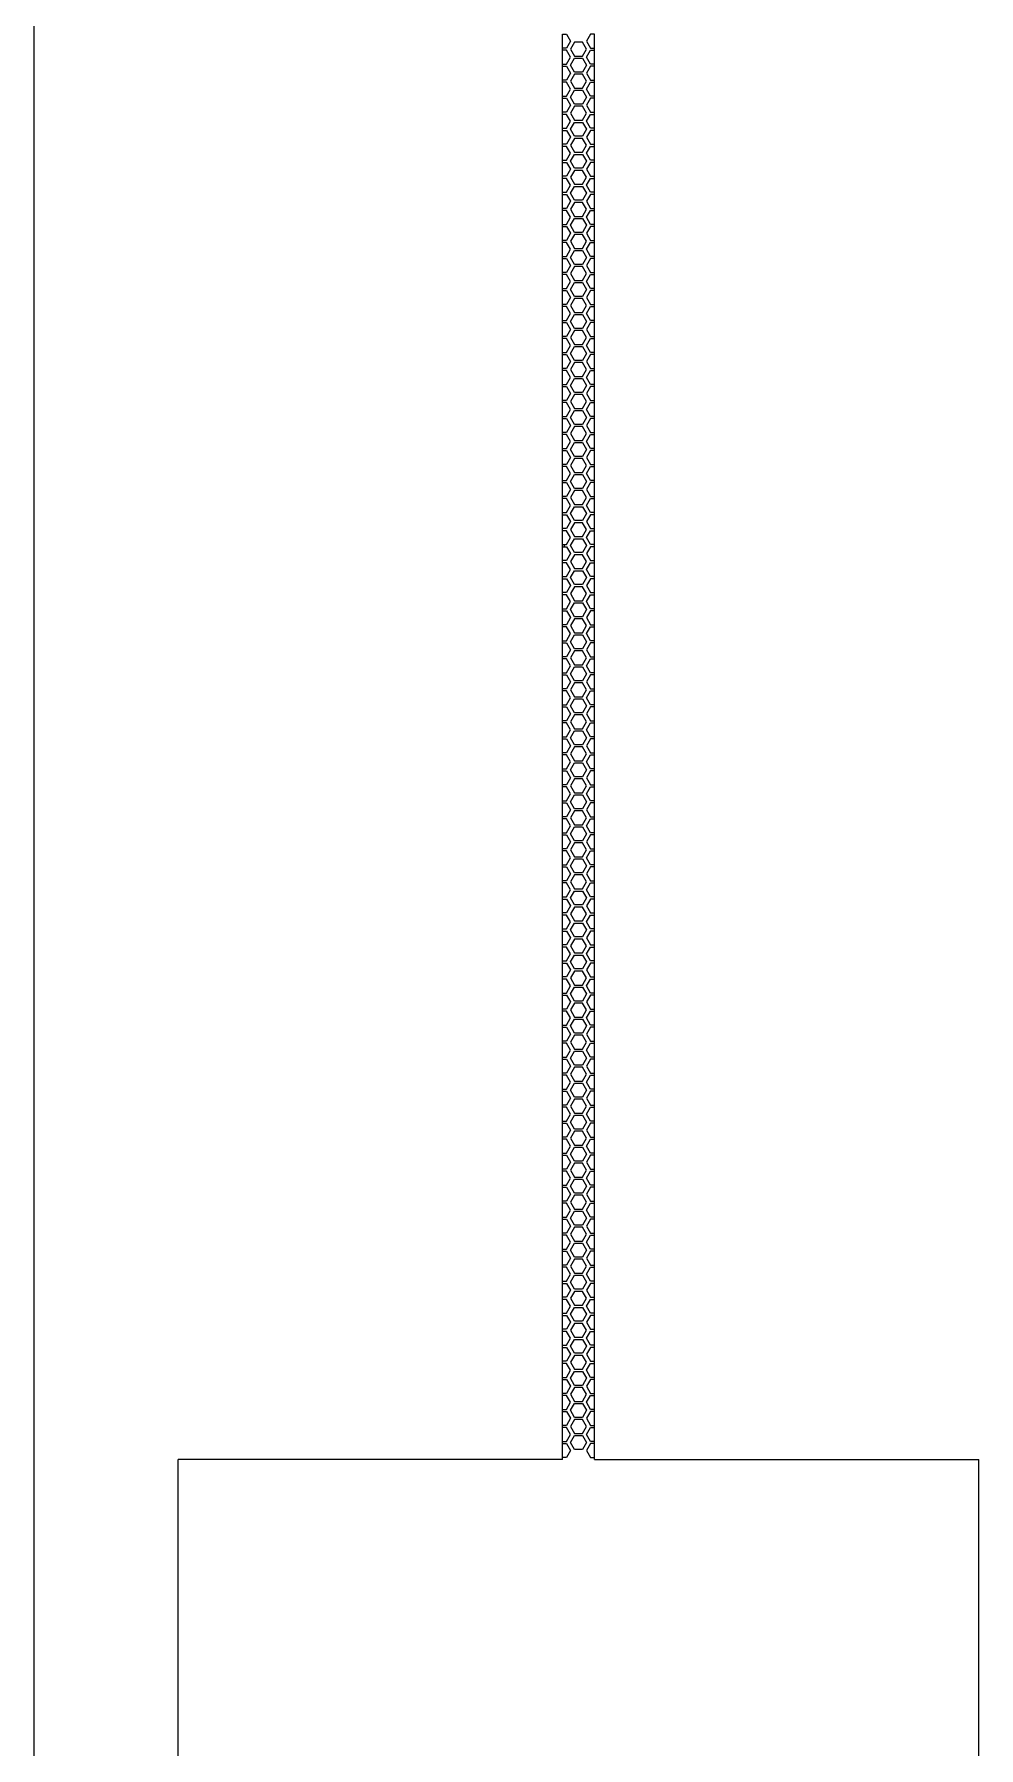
# Model space of a CAD drawing. Extents: x 0 to 40, y 0 to 70.
# Drawn here: x 0 to 5.9, y 10.7 to 21.4 of the extents above; entities that cross this region are included whole.
import ezdxf

# ---------------------------------------------------------------- set-up
doc = ezdxf.new("R2010")
doc.units = 0
doc.header["$MEASUREMENT"] = 0
doc.layers.add('AL_FOIL', color=2, linetype='CONTINUOUS')

msp = doc.modelspace()

# ---------------------------------------------------------------- linework, layer by layer
at = {"layer": 'AL_FOIL', "linetype": 'Continuous'}
msp.add_line((0, 0), (0, 70), dxfattribs=at)
at = {"layer": 'AL_FOIL'}
for p, q in [((3.3, 12.5), (3.3, 21.4)), ((3.3, 21.4), (3.325, 21.4)), ((3.325, 21.313), (3.3, 21.313)), ((3.325, 21.3), (3.3, 21.3)), ((3.325, 21.4), (3.35, 21.357)), ((3.35, 21.357), (3.325, 21.313)), ((3.35, 21.257), (3.325, 21.3)), ((3.375, 21.35), (3.35, 21.307)), ((3.35, 21.307), (3.375, 21.263)), ((3.425, 21.35), (3.375, 21.35)), ((3.45, 21.307), (3.425, 21.35)), ((3.425, 21.263), (3.45, 21.307)), ((3.475, 21.4), (3.45, 21.357)), ((3.45, 21.357), (3.475, 21.313)), ((3.45, 21.257), (3.475, 21.3)), ((3.5, 21.4), (3.475, 21.4)), ((3.475, 21.313), (3.5, 21.313)), ((3.475, 21.3), (3.5, 21.3)), ((3.5, 12.5), (3.5, 21.4)), ((3.3, 21.213), (3.325, 21.213)), ((3.3, 21.2), (3.325, 21.2)), ((3.325, 21.213), (3.35, 21.257)), ((3.325, 21.2), (3.35, 21.157)), ((3.35, 21.207), (3.375, 21.25)), ((3.375, 21.163), (3.35, 21.207)), ((3.375, 21.263), (3.425, 21.263)), ((3.375, 21.25), (3.425, 21.25)), ((3.425, 21.25), (3.45, 21.207)), ((3.45, 21.207), (3.425, 21.163)), ((3.475, 21.213), (3.45, 21.257)), ((3.475, 21.2), (3.45, 21.157)), ((3.5, 21.213), (3.475, 21.213)), ((3.5, 21.2), (3.475, 21.2)), ((3.325, 21.113), (3.3, 21.113)), ((3.325, 21.1), (3.3, 21.1)), ((3.35, 21.157), (3.325, 21.113)), ((3.35, 21.057), (3.325, 21.1)), ((3.375, 21.15), (3.35, 21.107)), ((3.35, 21.107), (3.375, 21.063)), ((3.425, 21.163), (3.375, 21.163)), ((3.425, 21.15), (3.375, 21.15)), ((3.45, 21.107), (3.425, 21.15)), ((3.425, 21.063), (3.45, 21.107)), ((3.45, 21.157), (3.475, 21.113)), ((3.45, 21.057), (3.475, 21.1)), ((3.475, 21.113), (3.5, 21.113)), ((3.475, 21.1), (3.5, 21.1)), ((3.3, 21.013), (3.325, 21.013)), ((3.3, 21), (3.325, 21)), ((3.325, 21.013), (3.35, 21.057)), ((3.325, 21), (3.35, 20.957)), ((3.35, 21.007), (3.375, 21.05)), ((3.375, 20.963), (3.35, 21.007)), ((3.375, 21.063), (3.425, 21.063)), ((3.375, 21.05), (3.425, 21.05)), ((3.425, 21.05), (3.45, 21.007)), ((3.45, 21.007), (3.425, 20.963)), ((3.475, 21.013), (3.45, 21.057)), ((3.475, 21), (3.45, 20.957)), ((3.5, 21.013), (3.475, 21.013)), ((3.5, 21), (3.475, 21)), ((3.325, 20.913), (3.3, 20.913)), ((3.325, 20.9), (3.3, 20.9)), ((3.35, 20.957), (3.325, 20.913)), ((3.35, 20.857), (3.325, 20.9)), ((3.375, 20.95), (3.35, 20.907)), ((3.35, 20.907), (3.375, 20.863)), ((3.425, 20.963), (3.375, 20.963)), ((3.425, 20.95), (3.375, 20.95)), ((3.45, 20.907), (3.425, 20.95)), ((3.425, 20.863), (3.45, 20.907)), ((3.45, 20.957), (3.475, 20.913)), ((3.45, 20.857), (3.475, 20.9)), ((3.475, 20.913), (3.5, 20.913)), ((3.475, 20.9), (3.5, 20.9)), ((3.3, 20.813), (3.325, 20.813)), ((3.3, 20.8), (3.325, 20.8)), ((3.325, 20.813), (3.35, 20.857)), ((3.325, 20.8), (3.35, 20.757)), ((3.35, 20.807), (3.375, 20.85)), ((3.375, 20.763), (3.35, 20.807)), ((3.375, 20.863), (3.425, 20.863)), ((3.375, 20.85), (3.425, 20.85)), ((3.425, 20.763), (3.375, 20.763)), ((3.425, 20.85), (3.45, 20.807)), ((3.45, 20.807), (3.425, 20.763)), ((3.475, 20.813), (3.45, 20.857)), ((3.475, 20.8), (3.45, 20.757)), ((3.5, 20.813), (3.475, 20.813)), ((3.5, 20.8), (3.475, 20.8)), ((3.325, 20.713), (3.3, 20.713)), ((3.325, 20.7), (3.3, 20.7)), ((3.35, 20.757), (3.325, 20.713)), ((3.35, 20.657), (3.325, 20.7)), ((3.325, 20.613), (3.35, 20.657)), ((3.375, 20.75), (3.35, 20.707)), ((3.35, 20.707), (3.375, 20.663)), ((3.425, 20.75), (3.375, 20.75)), ((3.375, 20.663), (3.425, 20.663)), ((3.45, 20.707), (3.425, 20.75)), ((3.425, 20.663), (3.45, 20.707)), ((3.45, 20.757), (3.475, 20.713)), ((3.45, 20.657), (3.475, 20.7)), ((3.475, 20.613), (3.45, 20.657)), ((3.475, 20.713), (3.5, 20.713)), ((3.475, 20.7), (3.5, 20.7)), ((3.3, 20.613), (3.325, 20.613)), ((3.3, 20.6), (3.325, 20.6)), ((3.325, 20.6), (3.35, 20.557)), ((3.35, 20.557), (3.325, 20.513)), ((3.35, 20.607), (3.375, 20.65)), ((3.375, 20.563), (3.35, 20.607)), ((3.375, 20.55), (3.35, 20.507)), ((3.375, 20.65), (3.425, 20.65)), ((3.425, 20.563), (3.375, 20.563)), ((3.425, 20.55), (3.375, 20.55)), ((3.425, 20.65), (3.45, 20.607)), ((3.45, 20.607), (3.425, 20.563)), ((3.45, 20.507), (3.425, 20.55)), ((3.475, 20.6), (3.45, 20.557)), ((3.45, 20.557), (3.475, 20.513)), ((3.5, 20.613), (3.475, 20.613)), ((3.5, 20.6), (3.475, 20.6)), ((3.325, 20.513), (3.3, 20.513)), ((3.325, 20.5), (3.3, 20.5)), ((3.35, 20.457), (3.325, 20.5)), ((3.325, 20.413), (3.35, 20.457)), ((3.35, 20.507), (3.375, 20.463)), ((3.35, 20.407), (3.375, 20.45)), ((3.375, 20.463), (3.425, 20.463)), ((3.375, 20.45), (3.425, 20.45)), ((3.425, 20.463), (3.45, 20.507)), ((3.425, 20.45), (3.45, 20.407)), ((3.45, 20.457), (3.475, 20.5)), ((3.475, 20.413), (3.45, 20.457)), ((3.475, 20.513), (3.5, 20.513)), ((3.475, 20.5), (3.5, 20.5)), ((3.3, 20.413), (3.325, 20.413)), ((3.3, 20.4), (3.325, 20.4)), ((3.325, 20.4), (3.35, 20.357)), ((3.35, 20.357), (3.325, 20.313)), ((3.375, 20.363), (3.35, 20.407)), ((3.375, 20.35), (3.35, 20.307)), ((3.425, 20.363), (3.375, 20.363)), ((3.425, 20.35), (3.375, 20.35)), ((3.45, 20.407), (3.425, 20.363)), ((3.45, 20.307), (3.425, 20.35)), ((3.475, 20.4), (3.45, 20.357)), ((3.45, 20.357), (3.475, 20.313)), ((3.5, 20.413), (3.475, 20.413)), ((3.5, 20.4), (3.475, 20.4)), ((3.325, 20.313), (3.3, 20.313)), ((3.325, 20.3), (3.3, 20.3)), ((3.35, 20.257), (3.325, 20.3)), ((3.325, 20.213), (3.35, 20.257)), ((3.35, 20.307), (3.375, 20.263)), ((3.35, 20.207), (3.375, 20.25)), ((3.375, 20.263), (3.425, 20.263)), ((3.375, 20.25), (3.425, 20.25)), ((3.425, 20.263), (3.45, 20.307)), ((3.425, 20.25), (3.45, 20.207)), ((3.45, 20.257), (3.475, 20.3)), ((3.475, 20.213), (3.45, 20.257)), ((3.475, 20.313), (3.5, 20.313)), ((3.475, 20.3), (3.5, 20.3)), ((3.3, 20.213), (3.325, 20.213)), ((3.3, 20.2), (3.325, 20.2)), ((3.325, 20.2), (3.35, 20.157)), ((3.35, 20.157), (3.325, 20.113)), ((3.375, 20.163), (3.35, 20.207)), ((3.375, 20.15), (3.35, 20.107)), ((3.425, 20.163), (3.375, 20.163)), ((3.425, 20.15), (3.375, 20.15)), ((3.45, 20.207), (3.425, 20.163)), ((3.45, 20.107), (3.425, 20.15)), ((3.475, 20.2), (3.45, 20.157)), ((3.45, 20.157), (3.475, 20.113)), ((3.5, 20.213), (3.475, 20.213)), ((3.5, 20.2), (3.475, 20.2)), ((3.325, 20.113), (3.3, 20.113)), ((3.325, 20.1), (3.3, 20.1)), ((3.3, 20.013), (3.325, 20.013)), ((3.35, 20.057), (3.325, 20.1)), ((3.325, 20.013), (3.35, 20.057)), ((3.35, 20.107), (3.375, 20.063)), ((3.35, 20.007), (3.375, 20.05)), ((3.375, 20.063), (3.425, 20.063)), ((3.375, 20.05), (3.425, 20.05)), ((3.425, 20.063), (3.45, 20.107)), ((3.425, 20.05), (3.45, 20.007)), ((3.45, 20.057), (3.475, 20.1)), ((3.475, 20.013), (3.45, 20.057)), ((3.475, 20.113), (3.5, 20.113)), ((3.475, 20.1), (3.5, 20.1)), ((3.5, 20.013), (3.475, 20.013)), ((3.3, 20), (3.325, 20)), ((3.325, 19.913), (3.3, 19.913)), ((3.325, 20), (3.35, 19.957)), ((3.35, 19.957), (3.325, 19.913)), ((3.375, 19.963), (3.35, 20.007)), ((3.375, 19.95), (3.35, 19.907)), ((3.35, 19.907), (3.375, 19.863)), ((3.425, 19.963), (3.375, 19.963)), ((3.425, 19.95), (3.375, 19.95)), ((3.45, 20.007), (3.425, 19.963)), ((3.45, 19.907), (3.425, 19.95)), ((3.425, 19.863), (3.45, 19.907)), ((3.475, 20), (3.45, 19.957)), ((3.45, 19.957), (3.475, 19.913)), ((3.5, 20), (3.475, 20)), ((3.475, 19.913), (3.5, 19.913)), ((3.325, 19.9), (3.3, 19.9)), ((3.3, 19.813), (3.325, 19.813)), ((3.3, 19.8), (3.325, 19.8)), ((3.35, 19.857), (3.325, 19.9)), ((3.325, 19.813), (3.35, 19.857)), ((3.325, 19.8), (3.35, 19.757)), ((3.35, 19.807), (3.375, 19.85)), ((3.375, 19.763), (3.35, 19.807)), ((3.375, 19.863), (3.425, 19.863)), ((3.375, 19.85), (3.425, 19.85)), ((3.425, 19.85), (3.45, 19.807)), ((3.45, 19.807), (3.425, 19.763)), ((3.45, 19.857), (3.475, 19.9)), ((3.475, 19.813), (3.45, 19.857)), ((3.475, 19.8), (3.45, 19.757)), ((3.475, 19.9), (3.5, 19.9)), ((3.5, 19.813), (3.475, 19.813)), ((3.5, 19.8), (3.475, 19.8)), ((3.325, 19.713), (3.3, 19.713)), ((3.325, 19.7), (3.3, 19.7)), ((3.35, 19.757), (3.325, 19.713)), ((3.35, 19.657), (3.325, 19.7)), ((3.375, 19.75), (3.35, 19.707)), ((3.35, 19.707), (3.375, 19.663)), ((3.425, 19.763), (3.375, 19.763)), ((3.425, 19.75), (3.375, 19.75)), ((3.45, 19.707), (3.425, 19.75)), ((3.425, 19.663), (3.45, 19.707)), ((3.45, 19.757), (3.475, 19.713)), ((3.45, 19.657), (3.475, 19.7)), ((3.475, 19.713), (3.5, 19.713)), ((3.475, 19.7), (3.5, 19.7)), ((3.3, 19.613), (3.325, 19.613)), ((3.3, 19.6), (3.325, 19.6)), ((3.325, 19.613), (3.35, 19.657)), ((3.325, 19.6), (3.35, 19.557)), ((3.35, 19.607), (3.375, 19.65)), ((3.375, 19.563), (3.35, 19.607)), ((3.375, 19.663), (3.425, 19.663)), ((3.375, 19.65), (3.425, 19.65)), ((3.425, 19.65), (3.45, 19.607)), ((3.45, 19.607), (3.425, 19.563)), ((3.475, 19.613), (3.45, 19.657)), ((3.475, 19.6), (3.45, 19.557)), ((3.5, 19.613), (3.475, 19.613)), ((3.5, 19.6), (3.475, 19.6)), ((3.325, 19.513), (3.3, 19.513)), ((3.325, 19.5), (3.3, 19.5)), ((3.35, 19.557), (3.325, 19.513)), ((3.35, 19.457), (3.325, 19.5)), ((3.375, 19.55), (3.35, 19.507)), ((3.35, 19.507), (3.375, 19.463)), ((3.425, 19.563), (3.375, 19.563)), ((3.425, 19.55), (3.375, 19.55)), ((3.45, 19.507), (3.425, 19.55)), ((3.425, 19.463), (3.45, 19.507)), ((3.45, 19.557), (3.475, 19.513)), ((3.45, 19.457), (3.475, 19.5)), ((3.475, 19.513), (3.5, 19.513)), ((3.475, 19.5), (3.5, 19.5)), ((3.3, 19.413), (3.325, 19.413)), ((3.3, 19.4), (3.325, 19.4)), ((3.325, 19.413), (3.35, 19.457)), ((3.325, 19.4), (3.35, 19.357)), ((3.35, 19.407), (3.375, 19.45)), ((3.375, 19.363), (3.35, 19.407)), ((3.375, 19.463), (3.425, 19.463)), ((3.375, 19.45), (3.425, 19.45)), ((3.425, 19.45), (3.45, 19.407)), ((3.45, 19.407), (3.425, 19.363)), ((3.475, 19.413), (3.45, 19.457)), ((3.475, 19.4), (3.45, 19.357)), ((3.5, 19.413), (3.475, 19.413)), ((3.5, 19.4), (3.475, 19.4)), ((3.325, 19.313), (3.3, 19.313)), ((3.325, 19.3), (3.3, 19.3)), ((3.35, 19.357), (3.325, 19.313)), ((3.35, 19.257), (3.325, 19.3)), ((3.375, 19.35), (3.35, 19.307)), ((3.35, 19.307), (3.375, 19.263)), ((3.425, 19.363), (3.375, 19.363)), ((3.425, 19.35), (3.375, 19.35)), ((3.375, 19.263), (3.425, 19.263)), ((3.45, 19.307), (3.425, 19.35)), ((3.425, 19.263), (3.45, 19.307)), ((3.45, 19.357), (3.475, 19.313)), ((3.45, 19.257), (3.475, 19.3)), ((3.475, 19.313), (3.5, 19.313)), ((3.475, 19.3), (3.5, 19.3)), ((3.3, 19.213), (3.325, 19.213)), ((3.3, 19.2), (3.325, 19.2)), ((3.325, 19.213), (3.35, 19.257)), ((3.325, 19.2), (3.35, 19.157)), ((3.35, 19.157), (3.325, 19.113)), ((3.35, 19.207), (3.375, 19.25)), ((3.375, 19.163), (3.35, 19.207)), ((3.375, 19.25), (3.425, 19.25)), ((3.425, 19.163), (3.375, 19.163)), ((3.425, 19.25), (3.45, 19.207)), ((3.45, 19.207), (3.425, 19.163)), ((3.475, 19.213), (3.45, 19.257)), ((3.475, 19.2), (3.45, 19.157)), ((3.45, 19.157), (3.475, 19.113)), ((3.5, 19.213), (3.475, 19.213)), ((3.5, 19.2), (3.475, 19.2)), ((3.325, 19.113), (3.3, 19.113)), ((3.325, 19.1), (3.3, 19.1)), ((3.35, 19.057), (3.325, 19.1)), ((3.325, 19.013), (3.35, 19.057)), ((3.375, 19.15), (3.35, 19.107)), ((3.35, 19.107), (3.375, 19.063)), ((3.35, 19.007), (3.375, 19.05)), ((3.425, 19.15), (3.375, 19.15)), ((3.375, 19.063), (3.425, 19.063)), ((3.375, 19.05), (3.425, 19.05)), ((3.45, 19.107), (3.425, 19.15)), ((3.425, 19.063), (3.45, 19.107)), ((3.425, 19.05), (3.45, 19.007)), ((3.45, 19.057), (3.475, 19.1)), ((3.475, 19.013), (3.45, 19.057)), ((3.475, 19.113), (3.5, 19.113)), ((3.475, 19.1), (3.5, 19.1)), ((3.3, 19.013), (3.325, 19.013)), ((3.3, 19), (3.325, 19)), ((3.325, 19), (3.35, 18.957)), ((3.35, 18.957), (3.325, 18.913)), ((3.375, 18.963), (3.35, 19.007)), ((3.375, 18.95), (3.35, 18.907)), ((3.425, 18.963), (3.375, 18.963)), ((3.425, 18.95), (3.375, 18.95)), ((3.45, 19.007), (3.425, 18.963)), ((3.45, 18.907), (3.425, 18.95)), ((3.475, 19), (3.45, 18.957)), ((3.45, 18.957), (3.475, 18.913)), ((3.5, 19.013), (3.475, 19.013)), ((3.5, 19), (3.475, 19)), ((3.325, 18.913), (3.3, 18.913)), ((3.325, 18.9), (3.3, 18.9)), ((3.35, 18.857), (3.325, 18.9)), ((3.325, 18.813), (3.35, 18.857)), ((3.35, 18.907), (3.375, 18.863)), ((3.35, 18.807), (3.375, 18.85)), ((3.375, 18.863), (3.425, 18.863)), ((3.375, 18.85), (3.425, 18.85)), ((3.425, 18.863), (3.45, 18.907)), ((3.425, 18.85), (3.45, 18.807)), ((3.45, 18.857), (3.475, 18.9)), ((3.475, 18.813), (3.45, 18.857)), ((3.475, 18.913), (3.5, 18.913)), ((3.475, 18.9), (3.5, 18.9)), ((3.3, 18.813), (3.325, 18.813)), ((3.3, 18.8), (3.325, 18.8)), ((3.325, 18.8), (3.35, 18.757)), ((3.35, 18.757), (3.325, 18.713)), ((3.375, 18.763), (3.35, 18.807)), ((3.375, 18.75), (3.35, 18.707)), ((3.425, 18.763), (3.375, 18.763)), ((3.425, 18.75), (3.375, 18.75)), ((3.45, 18.807), (3.425, 18.763)), ((3.45, 18.707), (3.425, 18.75)), ((3.475, 18.8), (3.45, 18.757)), ((3.45, 18.757), (3.475, 18.713)), ((3.5, 18.813), (3.475, 18.813)), ((3.5, 18.8), (3.475, 18.8)), ((3.325, 18.713), (3.3, 18.713)), ((3.325, 18.7), (3.3, 18.7)), ((3.35, 18.657), (3.325, 18.7)), ((3.325, 18.613), (3.35, 18.657)), ((3.35, 18.707), (3.375, 18.663)), ((3.35, 18.607), (3.375, 18.65)), ((3.375, 18.663), (3.425, 18.663)), ((3.375, 18.65), (3.425, 18.65)), ((3.425, 18.663), (3.45, 18.707)), ((3.425, 18.65), (3.45, 18.607)), ((3.45, 18.657), (3.475, 18.7)), ((3.475, 18.613), (3.45, 18.657)), ((3.475, 18.713), (3.5, 18.713)), ((3.475, 18.7), (3.5, 18.7)), ((3.3, 18.613), (3.325, 18.613)), ((3.3, 18.6), (3.325, 18.6)), ((3.325, 18.513), (3.3, 18.513)), ((3.325, 18.6), (3.35, 18.557)), ((3.35, 18.557), (3.325, 18.513)), ((3.375, 18.563), (3.35, 18.607)), ((3.375, 18.55), (3.35, 18.507)), ((3.425, 18.563), (3.375, 18.563)), ((3.425, 18.55), (3.375, 18.55)), ((3.45, 18.607), (3.425, 18.563)), ((3.45, 18.507), (3.425, 18.55)), ((3.475, 18.6), (3.45, 18.557)), ((3.45, 18.557), (3.475, 18.513)), ((3.5, 18.613), (3.475, 18.613)), ((3.5, 18.6), (3.475, 18.6)), ((3.475, 18.513), (3.5, 18.513)), ((3.325, 18.5), (3.3, 18.5)), ((3.3, 18.413), (3.325, 18.413)), ((3.35, 18.457), (3.325, 18.5)), ((3.325, 18.413), (3.35, 18.457)), ((3.35, 18.507), (3.375, 18.463)), ((3.35, 18.407), (3.375, 18.45)), ((3.375, 18.363), (3.35, 18.407)), ((3.375, 18.463), (3.425, 18.463)), ((3.375, 18.45), (3.425, 18.45)), ((3.425, 18.463), (3.45, 18.507)), ((3.425, 18.45), (3.45, 18.407)), ((3.45, 18.407), (3.425, 18.363)), ((3.45, 18.457), (3.475, 18.5)), ((3.475, 18.413), (3.45, 18.457)), ((3.475, 18.5), (3.5, 18.5)), ((3.5, 18.413), (3.475, 18.413)), ((3.3, 18.4), (3.325, 18.4)), ((3.325, 18.313), (3.3, 18.313)), ((3.325, 18.3), (3.3, 18.3)), ((3.325, 18.4), (3.35, 18.357)), ((3.35, 18.357), (3.325, 18.313)), ((3.35, 18.257), (3.325, 18.3)), ((3.375, 18.35), (3.35, 18.307)), ((3.35, 18.307), (3.375, 18.263)), ((3.425, 18.363), (3.375, 18.363)), ((3.425, 18.35), (3.375, 18.35)), ((3.45, 18.307), (3.425, 18.35)), ((3.425, 18.263), (3.45, 18.307)), ((3.475, 18.4), (3.45, 18.357)), ((3.45, 18.357), (3.475, 18.313)), ((3.45, 18.257), (3.475, 18.3)), ((3.5, 18.4), (3.475, 18.4)), ((3.475, 18.313), (3.5, 18.313)), ((3.475, 18.3), (3.5, 18.3)), ((3.3, 18.213), (3.325, 18.213)), ((3.3, 18.2), (3.325, 18.2)), ((3.312, 18.2), (3.312, 18.213)), ((3.325, 18.213), (3.35, 18.257)), ((3.325, 18.2), (3.35, 18.157)), ((3.35, 18.207), (3.375, 18.25)), ((3.375, 18.163), (3.35, 18.207)), ((3.375, 18.263), (3.425, 18.263)), ((3.375, 18.25), (3.425, 18.25)), ((3.425, 18.25), (3.45, 18.207)), ((3.45, 18.207), (3.425, 18.163)), ((3.475, 18.213), (3.45, 18.257)), ((3.475, 18.2), (3.45, 18.157)), ((3.5, 18.213), (3.475, 18.213)), ((3.5, 18.2), (3.475, 18.2)), ((3.325, 18.113), (3.3, 18.113)), ((3.325, 18.1), (3.3, 18.1)), ((3.35, 18.157), (3.325, 18.113)), ((3.35, 18.057), (3.325, 18.1)), ((3.375, 18.15), (3.35, 18.107)), ((3.35, 18.107), (3.375, 18.063)), ((3.425, 18.163), (3.375, 18.163)), ((3.425, 18.15), (3.375, 18.15)), ((3.45, 18.107), (3.425, 18.15)), ((3.425, 18.063), (3.45, 18.107)), ((3.45, 18.157), (3.475, 18.113)), ((3.45, 18.057), (3.475, 18.1)), ((3.475, 18.113), (3.5, 18.113)), ((3.475, 18.1), (3.5, 18.1)), ((3.3, 18.013), (3.325, 18.013)), ((3.3, 18), (3.325, 18)), ((3.325, 18.013), (3.35, 18.057)), ((3.325, 18), (3.35, 17.957)), ((3.35, 18.007), (3.375, 18.05)), ((3.375, 17.963), (3.35, 18.007)), ((3.375, 18.063), (3.425, 18.063)), ((3.375, 18.05), (3.425, 18.05)), ((3.425, 18.05), (3.45, 18.007)), ((3.45, 18.007), (3.425, 17.963)), ((3.475, 18.013), (3.45, 18.057)), ((3.475, 18), (3.45, 17.957)), ((3.5, 18.013), (3.475, 18.013)), ((3.5, 18), (3.475, 18)), ((3.325, 17.913), (3.3, 17.913)), ((3.325, 17.9), (3.3, 17.9)), ((3.35, 17.957), (3.325, 17.913)), ((3.35, 17.857), (3.325, 17.9)), ((3.375, 17.95), (3.35, 17.907)), ((3.35, 17.907), (3.375, 17.863)), ((3.425, 17.963), (3.375, 17.963)), ((3.425, 17.95), (3.375, 17.95)), ((3.45, 17.907), (3.425, 17.95)), ((3.425, 17.863), (3.45, 17.907)), ((3.45, 17.957), (3.475, 17.913)), ((3.45, 17.857), (3.475, 17.9)), ((3.475, 17.913), (3.5, 17.913)), ((3.475, 17.9), (3.5, 17.9)), ((3.3, 17.813), (3.325, 17.813)), ((3.3, 17.8), (3.325, 17.8)), ((3.325, 17.813), (3.35, 17.857)), ((3.325, 17.8), (3.35, 17.757)), ((3.35, 17.807), (3.375, 17.85)), ((3.375, 17.763), (3.35, 17.807)), ((3.375, 17.863), (3.425, 17.863)), ((3.375, 17.85), (3.425, 17.85)), ((3.425, 17.763), (3.375, 17.763)), ((3.425, 17.85), (3.45, 17.807)), ((3.45, 17.807), (3.425, 17.763)), ((3.475, 17.813), (3.45, 17.857)), ((3.475, 17.8), (3.45, 17.757)), ((3.5, 17.813), (3.475, 17.813)), ((3.5, 17.8), (3.475, 17.8)), ((3.325, 17.713), (3.3, 17.713)), ((3.325, 17.7), (3.3, 17.7)), ((3.35, 17.757), (3.325, 17.713)), ((3.35, 17.657), (3.325, 17.7)), ((3.325, 17.613), (3.35, 17.657)), ((3.375, 17.75), (3.35, 17.707)), ((3.35, 17.707), (3.375, 17.663)), ((3.425, 17.75), (3.375, 17.75)), ((3.375, 17.663), (3.425, 17.663)), ((3.45, 17.707), (3.425, 17.75)), ((3.425, 17.663), (3.45, 17.707)), ((3.45, 17.757), (3.475, 17.713)), ((3.45, 17.657), (3.475, 17.7)), ((3.475, 17.613), (3.45, 17.657)), ((3.475, 17.713), (3.5, 17.713)), ((3.475, 17.7), (3.5, 17.7)), ((3.3, 17.613), (3.325, 17.613)), ((3.3, 17.6), (3.325, 17.6)), ((3.325, 17.6), (3.35, 17.557)), ((3.35, 17.557), (3.325, 17.513)), ((3.35, 17.607), (3.375, 17.65)), ((3.375, 17.563), (3.35, 17.607)), ((3.375, 17.55), (3.35, 17.507)), ((3.375, 17.65), (3.425, 17.65)), ((3.425, 17.563), (3.375, 17.563)), ((3.425, 17.55), (3.375, 17.55)), ((3.425, 17.65), (3.45, 17.607)), ((3.45, 17.607), (3.425, 17.563)), ((3.45, 17.507), (3.425, 17.55)), ((3.475, 17.6), (3.45, 17.557)), ((3.45, 17.557), (3.475, 17.513)), ((3.5, 17.613), (3.475, 17.613)), ((3.5, 17.6), (3.475, 17.6)), ((3.325, 17.513), (3.3, 17.513)), ((3.325, 17.5), (3.3, 17.5)), ((3.35, 17.457), (3.325, 17.5)), ((3.325, 17.413), (3.35, 17.457)), ((3.35, 17.507), (3.375, 17.463)), ((3.35, 17.407), (3.375, 17.45)), ((3.375, 17.463), (3.425, 17.463)), ((3.375, 17.45), (3.425, 17.45)), ((3.425, 17.463), (3.45, 17.507)), ((3.425, 17.45), (3.45, 17.407)), ((3.45, 17.457), (3.475, 17.5)), ((3.475, 17.413), (3.45, 17.457)), ((3.475, 17.513), (3.5, 17.513)), ((3.475, 17.5), (3.5, 17.5)), ((3.3, 17.413), (3.325, 17.413)), ((3.3, 17.4), (3.325, 17.4)), ((3.325, 17.4), (3.35, 17.357)), ((3.35, 17.357), (3.325, 17.313)), ((3.375, 17.363), (3.35, 17.407)), ((3.375, 17.35), (3.35, 17.307)), ((3.425, 17.363), (3.375, 17.363)), ((3.425, 17.35), (3.375, 17.35)), ((3.45, 17.407), (3.425, 17.363)), ((3.45, 17.307), (3.425, 17.35)), ((3.475, 17.4), (3.45, 17.357)), ((3.45, 17.357), (3.475, 17.313)), ((3.5, 17.413), (3.475, 17.413)), ((3.5, 17.4), (3.475, 17.4)), ((3.325, 17.313), (3.3, 17.313)), ((3.325, 17.3), (3.3, 17.3)), ((3.35, 17.257), (3.325, 17.3)), ((3.325, 17.213), (3.35, 17.257)), ((3.35, 17.307), (3.375, 17.263)), ((3.35, 17.207), (3.375, 17.25)), ((3.375, 17.263), (3.425, 17.263)), ((3.375, 17.25), (3.425, 17.25)), ((3.425, 17.263), (3.45, 17.307)), ((3.425, 17.25), (3.45, 17.207)), ((3.45, 17.257), (3.475, 17.3)), ((3.475, 17.213), (3.45, 17.257)), ((3.475, 17.313), (3.5, 17.313)), ((3.475, 17.3), (3.5, 17.3)), ((3.3, 17.213), (3.325, 17.213)), ((3.3, 17.2), (3.325, 17.2)), ((3.325, 17.2), (3.35, 17.157)), ((3.35, 17.157), (3.325, 17.113)), ((3.375, 17.163), (3.35, 17.207)), ((3.375, 17.15), (3.35, 17.107)), ((3.425, 17.163), (3.375, 17.163)), ((3.425, 17.15), (3.375, 17.15)), ((3.45, 17.207), (3.425, 17.163)), ((3.45, 17.107), (3.425, 17.15)), ((3.475, 17.2), (3.45, 17.157)), ((3.45, 17.157), (3.475, 17.113)), ((3.5, 17.213), (3.475, 17.213)), ((3.5, 17.2), (3.475, 17.2)), ((3.325, 17.113), (3.3, 17.113)), ((3.325, 17.1), (3.3, 17.1)), ((3.3, 17.013), (3.325, 17.013)), ((3.35, 17.057), (3.325, 17.1)), ((3.325, 17.013), (3.35, 17.057)), ((3.35, 17.107), (3.375, 17.063)), ((3.35, 17.007), (3.375, 17.05)), ((3.375, 17.063), (3.425, 17.063)), ((3.375, 17.05), (3.425, 17.05)), ((3.425, 17.063), (3.45, 17.107)), ((3.425, 17.05), (3.45, 17.007)), ((3.45, 17.057), (3.475, 17.1)), ((3.475, 17.013), (3.45, 17.057)), ((3.475, 17.113), (3.5, 17.113)), ((3.475, 17.1), (3.5, 17.1)), ((3.5, 17.013), (3.475, 17.013)), ((3.3, 17), (3.325, 17)), ((3.325, 16.913), (3.3, 16.913)), ((3.325, 17), (3.35, 16.957)), ((3.35, 16.957), (3.325, 16.913)), ((3.375, 16.963), (3.35, 17.007)), ((3.375, 16.95), (3.35, 16.907)), ((3.35, 16.907), (3.375, 16.863)), ((3.425, 16.963), (3.375, 16.963)), ((3.425, 16.95), (3.375, 16.95)), ((3.45, 17.007), (3.425, 16.963)), ((3.45, 16.907), (3.425, 16.95)), ((3.425, 16.863), (3.45, 16.907)), ((3.475, 17), (3.45, 16.957)), ((3.45, 16.957), (3.475, 16.913)), ((3.5, 17), (3.475, 17)), ((3.475, 16.913), (3.5, 16.913)), ((3.325, 16.9), (3.3, 16.9)), ((3.3, 16.813), (3.325, 16.813)), ((3.3, 16.8), (3.325, 16.8)), ((3.35, 16.857), (3.325, 16.9)), ((3.325, 16.813), (3.35, 16.857)), ((3.325, 16.8), (3.35, 16.757)), ((3.35, 16.807), (3.375, 16.85)), ((3.375, 16.763), (3.35, 16.807)), ((3.375, 16.863), (3.425, 16.863)), ((3.375, 16.85), (3.425, 16.85)), ((3.425, 16.85), (3.45, 16.807)), ((3.45, 16.807), (3.425, 16.763)), ((3.45, 16.857), (3.475, 16.9)), ((3.475, 16.813), (3.45, 16.857)), ((3.475, 16.8), (3.45, 16.757)), ((3.475, 16.9), (3.5, 16.9)), ((3.5, 16.813), (3.475, 16.813)), ((3.5, 16.8), (3.475, 16.8)), ((3.325, 16.713), (3.3, 16.713)), ((3.325, 16.7), (3.3, 16.7)), ((3.35, 16.757), (3.325, 16.713)), ((3.35, 16.657), (3.325, 16.7)), ((3.375, 16.75), (3.35, 16.707)), ((3.35, 16.707), (3.375, 16.663)), ((3.425, 16.763), (3.375, 16.763)), ((3.425, 16.75), (3.375, 16.75)), ((3.45, 16.707), (3.425, 16.75)), ((3.425, 16.663), (3.45, 16.707)), ((3.45, 16.757), (3.475, 16.713)), ((3.45, 16.657), (3.475, 16.7)), ((3.475, 16.713), (3.5, 16.713)), ((3.475, 16.7), (3.5, 16.7)), ((3.3, 16.613), (3.325, 16.613)), ((3.3, 16.6), (3.325, 16.6)), ((3.325, 16.613), (3.35, 16.657)), ((3.325, 16.6), (3.35, 16.557)), ((3.35, 16.607), (3.375, 16.65)), ((3.375, 16.563), (3.35, 16.607)), ((3.375, 16.663), (3.425, 16.663)), ((3.375, 16.65), (3.425, 16.65)), ((3.425, 16.65), (3.45, 16.607)), ((3.45, 16.607), (3.425, 16.563)), ((3.475, 16.613), (3.45, 16.657)), ((3.475, 16.6), (3.45, 16.557)), ((3.5, 16.613), (3.475, 16.613)), ((3.5, 16.6), (3.475, 16.6)), ((3.325, 16.513), (3.3, 16.513)), ((3.325, 16.5), (3.3, 16.5)), ((3.35, 16.557), (3.325, 16.513)), ((3.35, 16.457), (3.325, 16.5)), ((3.375, 16.55), (3.35, 16.507)), ((3.35, 16.507), (3.375, 16.463)), ((3.425, 16.563), (3.375, 16.563)), ((3.425, 16.55), (3.375, 16.55)), ((3.45, 16.507), (3.425, 16.55)), ((3.425, 16.463), (3.45, 16.507)), ((3.45, 16.557), (3.475, 16.513)), ((3.45, 16.457), (3.475, 16.5)), ((3.475, 16.513), (3.5, 16.513)), ((3.475, 16.5), (3.5, 16.5)), ((3.3, 16.413), (3.325, 16.413)), ((3.3, 16.4), (3.325, 16.4)), ((3.325, 16.413), (3.35, 16.457)), ((3.325, 16.4), (3.35, 16.357)), ((3.35, 16.407), (3.375, 16.45)), ((3.375, 16.363), (3.35, 16.407)), ((3.375, 16.463), (3.425, 16.463)), ((3.375, 16.45), (3.425, 16.45)), ((3.425, 16.45), (3.45, 16.407)), ((3.45, 16.407), (3.425, 16.363)), ((3.475, 16.413), (3.45, 16.457)), ((3.475, 16.4), (3.45, 16.357)), ((3.5, 16.413), (3.475, 16.413)), ((3.5, 16.4), (3.475, 16.4)), ((3.325, 16.313), (3.3, 16.313)), ((3.325, 16.3), (3.3, 16.3)), ((3.35, 16.357), (3.325, 16.313)), ((3.35, 16.257), (3.325, 16.3)), ((3.375, 16.35), (3.35, 16.307)), ((3.35, 16.307), (3.375, 16.263)), ((3.425, 16.363), (3.375, 16.363)), ((3.425, 16.35), (3.375, 16.35)), ((3.45, 16.307), (3.425, 16.35)), ((3.425, 16.263), (3.45, 16.307)), ((3.45, 16.357), (3.475, 16.313)), ((3.45, 16.257), (3.475, 16.3)), ((3.475, 16.313), (3.5, 16.313)), ((3.475, 16.3), (3.5, 16.3)), ((3.3, 16.213), (3.325, 16.213)), ((3.3, 16.2), (3.325, 16.2)), ((3.325, 16.213), (3.35, 16.257)), ((3.325, 16.2), (3.35, 16.157)), ((3.35, 16.207), (3.375, 16.25)), ((3.375, 16.163), (3.35, 16.207)), ((3.375, 16.263), (3.425, 16.263)), ((3.375, 16.25), (3.425, 16.25)), ((3.425, 16.163), (3.375, 16.163)), ((3.425, 16.25), (3.45, 16.207)), ((3.45, 16.207), (3.425, 16.163)), ((3.475, 16.213), (3.45, 16.257)), ((3.475, 16.2), (3.45, 16.157)), ((3.5, 16.213), (3.475, 16.213)), ((3.5, 16.2), (3.475, 16.2)), ((3.325, 16.113), (3.3, 16.113)), ((3.325, 16.1), (3.3, 16.1)), ((3.35, 16.157), (3.325, 16.113)), ((3.35, 16.057), (3.325, 16.1)), ((3.325, 16.013), (3.35, 16.057)), ((3.375, 16.15), (3.35, 16.107)), ((3.35, 16.107), (3.375, 16.063)), ((3.425, 16.15), (3.375, 16.15)), ((3.375, 16.063), (3.425, 16.063)), ((3.45, 16.107), (3.425, 16.15)), ((3.425, 16.063), (3.45, 16.107)), ((3.45, 16.157), (3.475, 16.113)), ((3.45, 16.057), (3.475, 16.1)), ((3.475, 16.013), (3.45, 16.057)), ((3.475, 16.113), (3.5, 16.113)), ((3.475, 16.1), (3.5, 16.1)), ((3.3, 16.013), (3.325, 16.013)), ((3.3, 16), (3.325, 16)), ((3.325, 16), (3.35, 15.957)), ((3.35, 15.957), (3.325, 15.913)), ((3.35, 16.007), (3.375, 16.05)), ((3.375, 15.963), (3.35, 16.007)), ((3.375, 15.95), (3.35, 15.907)), ((3.375, 16.05), (3.425, 16.05)), ((3.425, 15.963), (3.375, 15.963)), ((3.425, 15.95), (3.375, 15.95)), ((3.425, 16.05), (3.45, 16.007)), ((3.45, 16.007), (3.425, 15.963)), ((3.45, 15.907), (3.425, 15.95)), ((3.475, 16), (3.45, 15.957)), ((3.45, 15.957), (3.475, 15.913)), ((3.5, 16.013), (3.475, 16.013)), ((3.5, 16), (3.475, 16)), ((3.325, 15.913), (3.3, 15.913)), ((3.325, 15.9), (3.3, 15.9)), ((3.35, 15.857), (3.325, 15.9)), ((3.325, 15.813), (3.35, 15.857)), ((3.35, 15.907), (3.375, 15.863)), ((3.35, 15.807), (3.375, 15.85)), ((3.375, 15.863), (3.425, 15.863)), ((3.375, 15.85), (3.425, 15.85)), ((3.425, 15.863), (3.45, 15.907)), ((3.425, 15.85), (3.45, 15.807)), ((3.45, 15.857), (3.475, 15.9)), ((3.475, 15.813), (3.45, 15.857)), ((3.475, 15.913), (3.5, 15.913)), ((3.475, 15.9), (3.5, 15.9)), ((3.3, 15.813), (3.325, 15.813)), ((3.3, 15.8), (3.325, 15.8)), ((3.325, 15.8), (3.35, 15.757)), ((3.35, 15.757), (3.325, 15.713)), ((3.375, 15.763), (3.35, 15.807)), ((3.375, 15.75), (3.35, 15.707)), ((3.425, 15.763), (3.375, 15.763)), ((3.425, 15.75), (3.375, 15.75)), ((3.45, 15.807), (3.425, 15.763)), ((3.45, 15.707), (3.425, 15.75)), ((3.475, 15.8), (3.45, 15.757)), ((3.45, 15.757), (3.475, 15.713)), ((3.5, 15.813), (3.475, 15.813)), ((3.5, 15.8), (3.475, 15.8)), ((3.325, 15.713), (3.3, 15.713)), ((3.325, 15.7), (3.3, 15.7)), ((3.35, 15.657), (3.325, 15.7)), ((3.325, 15.613), (3.35, 15.657)), ((3.35, 15.707), (3.375, 15.663)), ((3.35, 15.607), (3.375, 15.65)), ((3.375, 15.663), (3.425, 15.663)), ((3.375, 15.65), (3.425, 15.65)), ((3.425, 15.663), (3.45, 15.707)), ((3.425, 15.65), (3.45, 15.607)), ((3.45, 15.657), (3.475, 15.7)), ((3.475, 15.613), (3.45, 15.657)), ((3.475, 15.713), (3.5, 15.713)), ((3.475, 15.7), (3.5, 15.7)), ((3.3, 15.613), (3.325, 15.613)), ((3.3, 15.6), (3.325, 15.6)), ((3.325, 15.6), (3.35, 15.557)), ((3.35, 15.557), (3.325, 15.513)), ((3.375, 15.563), (3.35, 15.607)), ((3.375, 15.55), (3.35, 15.507)), ((3.425, 15.563), (3.375, 15.563)), ((3.425, 15.55), (3.375, 15.55)), ((3.45, 15.607), (3.425, 15.563)), ((3.45, 15.507), (3.425, 15.55)), ((3.475, 15.6), (3.45, 15.557)), ((3.45, 15.557), (3.475, 15.513)), ((3.5, 15.613), (3.475, 15.613)), ((3.5, 15.6), (3.475, 15.6)), ((3.325, 15.513), (3.3, 15.513)), ((3.325, 15.5), (3.3, 15.5)), ((3.3, 15.413), (3.325, 15.413)), ((3.35, 15.457), (3.325, 15.5)), ((3.325, 15.413), (3.35, 15.457)), ((3.35, 15.507), (3.375, 15.463)), ((3.35, 15.407), (3.375, 15.45)), ((3.375, 15.463), (3.425, 15.463)), ((3.375, 15.45), (3.425, 15.45)), ((3.425, 15.463), (3.45, 15.507)), ((3.425, 15.45), (3.45, 15.407)), ((3.45, 15.457), (3.475, 15.5)), ((3.475, 15.413), (3.45, 15.457)), ((3.475, 15.513), (3.5, 15.513)), ((3.475, 15.5), (3.5, 15.5)), ((3.5, 15.413), (3.475, 15.413)), ((3.3, 15.4), (3.325, 15.4)), ((3.325, 15.313), (3.3, 15.313)), ((3.325, 15.4), (3.35, 15.357)), ((3.35, 15.357), (3.325, 15.313)), ((3.375, 15.363), (3.35, 15.407)), ((3.375, 15.35), (3.35, 15.307)), ((3.35, 15.307), (3.375, 15.263)), ((3.425, 15.363), (3.375, 15.363)), ((3.425, 15.35), (3.375, 15.35)), ((3.45, 15.407), (3.425, 15.363)), ((3.45, 15.307), (3.425, 15.35)), ((3.425, 15.263), (3.45, 15.307)), ((3.475, 15.4), (3.45, 15.357)), ((3.45, 15.357), (3.475, 15.313)), ((3.5, 15.4), (3.475, 15.4)), ((3.475, 15.313), (3.5, 15.313)), ((3.325, 15.3), (3.3, 15.3)), ((3.3, 15.213), (3.325, 15.213)), ((3.3, 15.2), (3.325, 15.2)), ((3.35, 15.257), (3.325, 15.3)), ((3.325, 15.213), (3.35, 15.257)), ((3.325, 15.2), (3.35, 15.157)), ((3.35, 15.207), (3.375, 15.25)), ((3.375, 15.163), (3.35, 15.207)), ((3.375, 15.263), (3.425, 15.263)), ((3.375, 15.25), (3.425, 15.25)), ((3.425, 15.25), (3.45, 15.207)), ((3.45, 15.207), (3.425, 15.163)), ((3.45, 15.257), (3.475, 15.3)), ((3.475, 15.213), (3.45, 15.257)), ((3.475, 15.2), (3.45, 15.157)), ((3.475, 15.3), (3.5, 15.3)), ((3.5, 15.213), (3.475, 15.213)), ((3.5, 15.2), (3.475, 15.2)), ((3.325, 15.113), (3.3, 15.113)), ((3.325, 15.1), (3.3, 15.1)), ((3.35, 15.157), (3.325, 15.113)), ((3.35, 15.057), (3.325, 15.1)), ((3.375, 15.15), (3.35, 15.107)), ((3.35, 15.107), (3.375, 15.063)), ((3.425, 15.163), (3.375, 15.163)), ((3.425, 15.15), (3.375, 15.15)), ((3.45, 15.107), (3.425, 15.15)), ((3.425, 15.063), (3.45, 15.107)), ((3.45, 15.157), (3.475, 15.113)), ((3.45, 15.057), (3.475, 15.1)), ((3.475, 15.113), (3.5, 15.113)), ((3.475, 15.1), (3.5, 15.1)), ((3.3, 15.013), (3.325, 15.013)), ((3.3, 15), (3.325, 15)), ((3.325, 15.013), (3.35, 15.057)), ((3.325, 15), (3.35, 14.957)), ((3.35, 15.007), (3.375, 15.05)), ((3.375, 14.963), (3.35, 15.007)), ((3.375, 15.063), (3.425, 15.063)), ((3.375, 15.05), (3.425, 15.05)), ((3.425, 15.05), (3.45, 15.007)), ((3.45, 15.007), (3.425, 14.963)), ((3.475, 15.013), (3.45, 15.057)), ((3.475, 15), (3.45, 14.957)), ((3.5, 15.013), (3.475, 15.013)), ((3.5, 15), (3.475, 15)), ((3.325, 14.913), (3.3, 14.913)), ((3.325, 14.9), (3.3, 14.9)), ((3.35, 14.957), (3.325, 14.913)), ((3.35, 14.857), (3.325, 14.9)), ((3.375, 14.95), (3.35, 14.907)), ((3.35, 14.907), (3.375, 14.863)), ((3.425, 14.963), (3.375, 14.963)), ((3.425, 14.95), (3.375, 14.95)), ((3.45, 14.907), (3.425, 14.95)), ((3.425, 14.863), (3.45, 14.907)), ((3.45, 14.957), (3.475, 14.913)), ((3.45, 14.857), (3.475, 14.9)), ((3.475, 14.913), (3.5, 14.913)), ((3.475, 14.9), (3.5, 14.9)), ((3.3, 14.813), (3.325, 14.813)), ((3.3, 14.8), (3.325, 14.8)), ((3.325, 14.813), (3.35, 14.857)), ((3.325, 14.8), (3.35, 14.757)), ((3.35, 14.807), (3.375, 14.85)), ((3.375, 14.763), (3.35, 14.807)), ((3.375, 14.863), (3.425, 14.863)), ((3.375, 14.85), (3.425, 14.85)), ((3.425, 14.85), (3.45, 14.807)), ((3.45, 14.807), (3.425, 14.763)), ((3.475, 14.813), (3.45, 14.857)), ((3.475, 14.8), (3.45, 14.757)), ((3.5, 14.813), (3.475, 14.813)), ((3.5, 14.8), (3.475, 14.8)), ((3.325, 14.713), (3.3, 14.713)), ((3.325, 14.7), (3.3, 14.7)), ((3.35, 14.757), (3.325, 14.713)), ((3.35, 14.657), (3.325, 14.7)), ((3.375, 14.75), (3.35, 14.707)), ((3.35, 14.707), (3.375, 14.663)), ((3.425, 14.763), (3.375, 14.763)), ((3.425, 14.75), (3.375, 14.75)), ((3.375, 14.663), (3.425, 14.663)), ((3.45, 14.707), (3.425, 14.75)), ((3.425, 14.663), (3.45, 14.707)), ((3.45, 14.757), (3.475, 14.713)), ((3.45, 14.657), (3.475, 14.7)), ((3.475, 14.713), (3.5, 14.713)), ((3.475, 14.7), (3.5, 14.7)), ((3.3, 14.613), (3.325, 14.613)), ((3.3, 14.6), (3.325, 14.6)), ((3.325, 14.613), (3.35, 14.657)), ((3.325, 14.6), (3.35, 14.557)), ((3.35, 14.557), (3.325, 14.513)), ((3.35, 14.607), (3.375, 14.65)), ((3.375, 14.563), (3.35, 14.607)), ((3.375, 14.65), (3.425, 14.65)), ((3.425, 14.563), (3.375, 14.563)), ((3.425, 14.65), (3.45, 14.607)), ((3.45, 14.607), (3.425, 14.563)), ((3.475, 14.613), (3.45, 14.657)), ((3.475, 14.6), (3.45, 14.557)), ((3.45, 14.557), (3.475, 14.513)), ((3.5, 14.613), (3.475, 14.613)), ((3.5, 14.6), (3.475, 14.6)), ((3.325, 14.513), (3.3, 14.513)), ((3.325, 14.5), (3.3, 14.5)), ((3.35, 14.457), (3.325, 14.5)), ((3.325, 14.413), (3.35, 14.457)), ((3.375, 14.55), (3.35, 14.507)), ((3.35, 14.507), (3.375, 14.463)), ((3.35, 14.407), (3.375, 14.45)), ((3.425, 14.55), (3.375, 14.55)), ((3.375, 14.463), (3.425, 14.463)), ((3.375, 14.45), (3.425, 14.45)), ((3.45, 14.507), (3.425, 14.55)), ((3.425, 14.463), (3.45, 14.507)), ((3.425, 14.45), (3.45, 14.407)), ((3.45, 14.457), (3.475, 14.5)), ((3.475, 14.413), (3.45, 14.457)), ((3.475, 14.513), (3.5, 14.513)), ((3.475, 14.5), (3.5, 14.5)), ((3.3, 14.413), (3.325, 14.413)), ((3.3, 14.4), (3.325, 14.4)), ((3.325, 14.4), (3.35, 14.357)), ((3.35, 14.357), (3.325, 14.313)), ((3.375, 14.363), (3.35, 14.407)), ((3.375, 14.35), (3.35, 14.307)), ((3.425, 14.363), (3.375, 14.363)), ((3.425, 14.35), (3.375, 14.35)), ((3.45, 14.407), (3.425, 14.363)), ((3.45, 14.307), (3.425, 14.35)), ((3.475, 14.4), (3.45, 14.357)), ((3.45, 14.357), (3.475, 14.313)), ((3.5, 14.413), (3.475, 14.413)), ((3.5, 14.4), (3.475, 14.4)), ((3.325, 14.313), (3.3, 14.313)), ((3.325, 14.3), (3.3, 14.3)), ((3.35, 14.257), (3.325, 14.3)), ((3.325, 14.213), (3.35, 14.257)), ((3.35, 14.307), (3.375, 14.263)), ((3.35, 14.207), (3.375, 14.25)), ((3.375, 14.263), (3.425, 14.263)), ((3.375, 14.25), (3.425, 14.25)), ((3.425, 14.263), (3.45, 14.307)), ((3.425, 14.25), (3.45, 14.207)), ((3.45, 14.257), (3.475, 14.3)), ((3.475, 14.213), (3.45, 14.257)), ((3.475, 14.313), (3.5, 14.313)), ((3.475, 14.3), (3.5, 14.3)), ((3.3, 14.213), (3.325, 14.213)), ((3.3, 14.2), (3.325, 14.2)), ((3.325, 14.2), (3.35, 14.157)), ((3.35, 14.157), (3.325, 14.113)), ((3.375, 14.163), (3.35, 14.207)), ((3.375, 14.15), (3.35, 14.107)), ((3.425, 14.163), (3.375, 14.163)), ((3.425, 14.15), (3.375, 14.15)), ((3.45, 14.207), (3.425, 14.163)), ((3.45, 14.107), (3.425, 14.15)), ((3.475, 14.2), (3.45, 14.157)), ((3.45, 14.157), (3.475, 14.113)), ((3.5, 14.213), (3.475, 14.213)), ((3.5, 14.2), (3.475, 14.2)), ((3.325, 14.113), (3.3, 14.113)), ((3.325, 14.1), (3.3, 14.1)), ((3.35, 14.057), (3.325, 14.1)), ((3.325, 14.013), (3.35, 14.057)), ((3.35, 14.107), (3.375, 14.063)), ((3.35, 14.007), (3.375, 14.05)), ((3.375, 14.063), (3.425, 14.063)), ((3.375, 14.05), (3.425, 14.05)), ((3.425, 14.063), (3.45, 14.107)), ((3.425, 14.05), (3.45, 14.007)), ((3.45, 14.057), (3.475, 14.1)), ((3.475, 14.013), (3.45, 14.057)), ((3.475, 14.113), (3.5, 14.113)), ((3.475, 14.1), (3.5, 14.1)), ((3.3, 14.013), (3.325, 14.013)), ((3.3, 14), (3.325, 14)), ((3.325, 13.913), (3.3, 13.913)), ((3.325, 14), (3.35, 13.957)), ((3.35, 13.957), (3.325, 13.913)), ((3.375, 13.963), (3.35, 14.007)), ((3.375, 13.95), (3.35, 13.907)), ((3.425, 13.963), (3.375, 13.963)), ((3.425, 13.95), (3.375, 13.95)), ((3.45, 14.007), (3.425, 13.963)), ((3.45, 13.907), (3.425, 13.95)), ((3.475, 14), (3.45, 13.957)), ((3.45, 13.957), (3.475, 13.913)), ((3.5, 14.013), (3.475, 14.013)), ((3.5, 14), (3.475, 14)), ((3.475, 13.913), (3.5, 13.913)), ((3.325, 13.9), (3.3, 13.9)), ((3.3, 13.813), (3.325, 13.813)), ((3.35, 13.857), (3.325, 13.9)), ((3.325, 13.813), (3.35, 13.857)), ((3.35, 13.907), (3.375, 13.863)), ((3.35, 13.807), (3.375, 13.85)), ((3.375, 13.763), (3.35, 13.807)), ((3.375, 13.863), (3.425, 13.863)), ((3.375, 13.85), (3.425, 13.85)), ((3.425, 13.863), (3.45, 13.907)), ((3.425, 13.85), (3.45, 13.807)), ((3.45, 13.807), (3.425, 13.763)), ((3.45, 13.857), (3.475, 13.9)), ((3.475, 13.813), (3.45, 13.857)), ((3.475, 13.9), (3.5, 13.9)), ((3.5, 13.813), (3.475, 13.813)), ((3.3, 13.8), (3.325, 13.8)), ((3.325, 13.713), (3.3, 13.713)), ((3.325, 13.7), (3.3, 13.7)), ((3.325, 13.8), (3.35, 13.757)), ((3.35, 13.757), (3.325, 13.713)), ((3.35, 13.657), (3.325, 13.7)), ((3.375, 13.75), (3.35, 13.707)), ((3.35, 13.707), (3.375, 13.663)), ((3.425, 13.763), (3.375, 13.763)), ((3.425, 13.75), (3.375, 13.75)), ((3.45, 13.707), (3.425, 13.75)), ((3.425, 13.663), (3.45, 13.707)), ((3.475, 13.8), (3.45, 13.757)), ((3.45, 13.757), (3.475, 13.713)), ((3.45, 13.657), (3.475, 13.7)), ((3.5, 13.8), (3.475, 13.8)), ((3.475, 13.713), (3.5, 13.713)), ((3.475, 13.7), (3.5, 13.7)), ((3.3, 13.613), (3.325, 13.613)), ((3.3, 13.6), (3.325, 13.6)), ((3.325, 13.613), (3.35, 13.657)), ((3.325, 13.6), (3.35, 13.557)), ((3.35, 13.607), (3.375, 13.65)), ((3.375, 13.563), (3.35, 13.607)), ((3.375, 13.663), (3.425, 13.663)), ((3.375, 13.65), (3.425, 13.65)), ((3.425, 13.65), (3.45, 13.607)), ((3.45, 13.607), (3.425, 13.563)), ((3.475, 13.613), (3.45, 13.657)), ((3.475, 13.6), (3.45, 13.557)), ((3.5, 13.613), (3.475, 13.613)), ((3.5, 13.6), (3.475, 13.6)), ((3.325, 13.513), (3.3, 13.513)), ((3.325, 13.5), (3.3, 13.5)), ((3.35, 13.557), (3.325, 13.513)), ((3.35, 13.457), (3.325, 13.5)), ((3.375, 13.55), (3.35, 13.507)), ((3.35, 13.507), (3.375, 13.463)), ((3.425, 13.563), (3.375, 13.563)), ((3.425, 13.55), (3.375, 13.55)), ((3.45, 13.507), (3.425, 13.55)), ((3.425, 13.463), (3.45, 13.507)), ((3.45, 13.557), (3.475, 13.513)), ((3.45, 13.457), (3.475, 13.5)), ((3.475, 13.513), (3.5, 13.513)), ((3.475, 13.5), (3.5, 13.5)), ((3.3, 13.413), (3.325, 13.413)), ((3.3, 13.4), (3.325, 13.4)), ((3.325, 13.413), (3.35, 13.457)), ((3.325, 13.4), (3.35, 13.357)), ((3.35, 13.407), (3.375, 13.45)), ((3.375, 13.363), (3.35, 13.407)), ((3.375, 13.463), (3.425, 13.463)), ((3.375, 13.45), (3.425, 13.45)), ((3.425, 13.45), (3.45, 13.407)), ((3.45, 13.407), (3.425, 13.363)), ((3.475, 13.413), (3.45, 13.457)), ((3.475, 13.4), (3.45, 13.357)), ((3.5, 13.413), (3.475, 13.413)), ((3.5, 13.4), (3.475, 13.4)), ((3.325, 13.313), (3.3, 13.313)), ((3.325, 13.3), (3.3, 13.3)), ((3.35, 13.357), (3.325, 13.313)), ((3.35, 13.257), (3.325, 13.3)), ((3.375, 13.35), (3.35, 13.307)), ((3.35, 13.307), (3.375, 13.263)), ((3.425, 13.363), (3.375, 13.363)), ((3.425, 13.35), (3.375, 13.35)), ((3.45, 13.307), (3.425, 13.35)), ((3.425, 13.263), (3.45, 13.307)), ((3.45, 13.357), (3.475, 13.313)), ((3.45, 13.257), (3.475, 13.3)), ((3.475, 13.313), (3.5, 13.313)), ((3.475, 13.3), (3.5, 13.3)), ((3.3, 13.213), (3.325, 13.213)), ((3.3, 13.2), (3.325, 13.2)), ((3.325, 13.213), (3.35, 13.257)), ((3.325, 13.2), (3.35, 13.157)), ((3.35, 13.207), (3.375, 13.25)), ((3.375, 13.163), (3.35, 13.207)), ((3.375, 13.263), (3.425, 13.263)), ((3.375, 13.25), (3.425, 13.25)), ((3.425, 13.163), (3.375, 13.163)), ((3.425, 13.25), (3.45, 13.207)), ((3.45, 13.207), (3.425, 13.163)), ((3.475, 13.213), (3.45, 13.257)), ((3.475, 13.2), (3.45, 13.157)), ((3.5, 13.213), (3.475, 13.213)), ((3.5, 13.2), (3.475, 13.2)), ((3.325, 13.113), (3.3, 13.113)), ((3.325, 13.1), (3.3, 13.1)), ((3.35, 13.157), (3.325, 13.113)), ((3.35, 13.057), (3.325, 13.1)), ((3.325, 13.013), (3.35, 13.057)), ((3.375, 13.15), (3.35, 13.107)), ((3.35, 13.107), (3.375, 13.063)), ((3.425, 13.15), (3.375, 13.15)), ((3.375, 13.063), (3.425, 13.063)), ((3.45, 13.107), (3.425, 13.15)), ((3.425, 13.063), (3.45, 13.107)), ((3.45, 13.157), (3.475, 13.113)), ((3.45, 13.057), (3.475, 13.1)), ((3.475, 13.013), (3.45, 13.057)), ((3.475, 13.113), (3.5, 13.113)), ((3.475, 13.1), (3.5, 13.1)), ((3.3, 13.013), (3.325, 13.013)), ((3.3, 13), (3.325, 13)), ((3.325, 13), (3.35, 12.957)), ((3.35, 12.957), (3.325, 12.913)), ((3.35, 13.007), (3.375, 13.05)), ((3.375, 12.963), (3.35, 13.007)), ((3.375, 12.95), (3.35, 12.907)), ((3.375, 13.05), (3.425, 13.05)), ((3.425, 12.963), (3.375, 12.963)), ((3.425, 12.95), (3.375, 12.95)), ((3.425, 13.05), (3.45, 13.007)), ((3.45, 13.007), (3.425, 12.963)), ((3.45, 12.907), (3.425, 12.95)), ((3.475, 13), (3.45, 12.957)), ((3.45, 12.957), (3.475, 12.913)), ((3.5, 13.013), (3.475, 13.013)), ((3.5, 13), (3.475, 13)), ((3.325, 12.913), (3.3, 12.913)), ((3.325, 12.9), (3.3, 12.9)), ((3.35, 12.857), (3.325, 12.9)), ((3.325, 12.813), (3.35, 12.857)), ((3.35, 12.907), (3.375, 12.863)), ((3.35, 12.807), (3.375, 12.85)), ((3.375, 12.863), (3.425, 12.863)), ((3.375, 12.85), (3.425, 12.85)), ((3.425, 12.863), (3.45, 12.907)), ((3.425, 12.85), (3.45, 12.807)), ((3.45, 12.857), (3.475, 12.9)), ((3.475, 12.813), (3.45, 12.857)), ((3.475, 12.913), (3.5, 12.913)), ((3.475, 12.9), (3.5, 12.9)), ((3.3, 12.813), (3.325, 12.813)), ((3.3, 12.8), (3.325, 12.8)), ((3.325, 12.8), (3.35, 12.757)), ((3.35, 12.757), (3.325, 12.713)), ((3.375, 12.763), (3.35, 12.807)), ((3.375, 12.75), (3.35, 12.707)), ((3.425, 12.763), (3.375, 12.763)), ((3.425, 12.75), (3.375, 12.75)), ((3.45, 12.807), (3.425, 12.763)), ((3.45, 12.707), (3.425, 12.75)), ((3.475, 12.8), (3.45, 12.757)), ((3.45, 12.757), (3.475, 12.713)), ((3.5, 12.813), (3.475, 12.813)), ((3.5, 12.8), (3.475, 12.8)), ((3.325, 12.713), (3.3, 12.713)), ((3.325, 12.7), (3.3, 12.7)), ((3.35, 12.657), (3.325, 12.7)), ((3.325, 12.613), (3.35, 12.657)), ((3.35, 12.707), (3.375, 12.663)), ((3.35, 12.607), (3.375, 12.65)), ((3.375, 12.663), (3.425, 12.663)), ((3.375, 12.65), (3.425, 12.65)), ((3.425, 12.663), (3.45, 12.707)), ((3.425, 12.65), (3.45, 12.607)), ((3.45, 12.657), (3.475, 12.7)), ((3.475, 12.613), (3.45, 12.657)), ((3.475, 12.713), (3.5, 12.713)), ((3.475, 12.7), (3.5, 12.7)), ((3.3, 12.613), (3.325, 12.613)), ((3.3, 12.6), (3.325, 12.6)), ((3.325, 12.6), (3.35, 12.557)), ((3.35, 12.557), (3.325, 12.513)), ((3.375, 12.563), (3.35, 12.607)), ((3.425, 12.563), (3.375, 12.563)), ((3.45, 12.607), (3.425, 12.563)), ((3.475, 12.6), (3.45, 12.557)), ((3.45, 12.557), (3.475, 12.513)), ((3.5, 12.613), (3.475, 12.613)), ((3.5, 12.6), (3.475, 12.6)), ((0.9, 2.5), (0.9, 12.5)), ((3.3, 12.5), (0.9, 12.5)), ((3.325, 12.513), (3.3, 12.513)), ((3.475, 12.513), (3.5, 12.513)), ((3.5, 12.5), (5.9, 12.5)), ((5.9, 2.5), (5.9, 12.5))]:
    msp.add_line(p, q, dxfattribs=at)

doc.saveas('drawing.dxf')
